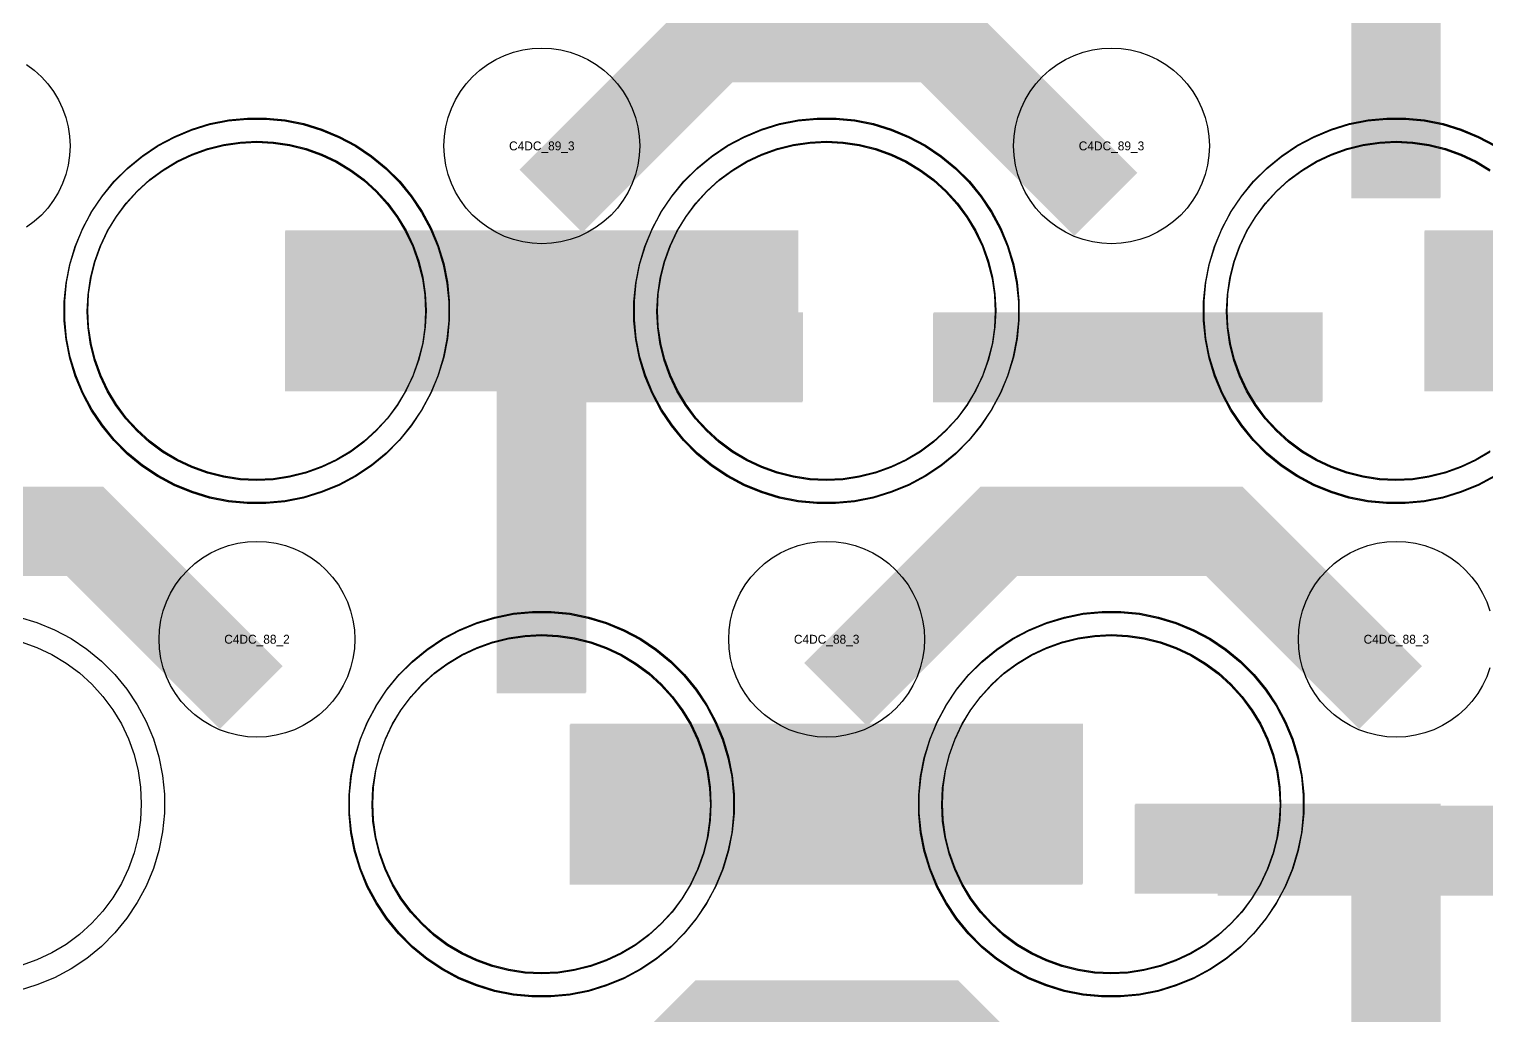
# Model space of a CAD drawing. Extents: x -11880 to 11880, y -14992 to 14992.
# Drawn here: x -11184 to -10774.6, y -2705.5 to -2428.4 of the extents above; entities that cross this region are included whole.
import ezdxf
from ezdxf.enums import TextEntityAlignment as Align

# ---------------------------------------------------------------- set-up
doc = ezdxf.new("R2010")
doc.units = 0
doc.header["$MEASUREMENT"] = 0
for name, color, linetype in [('GDS_775_DT_237', 138, 'CONTINUOUS'), ('RDL1_FS', 34, 'CONTINUOUS'), ('RDL_BS', 160, 'CONTINUOUS')]:
    doc.layers.add(name, color=color, linetype=linetype)

msp = doc.modelspace()

# ---------------------------------------------------------------- linework, layer by layer
at = {"layer": 'RDL1_FS', "color": 241, "true_color": 0xf7abae}
for points in [[(-11120.149, -2555.151), (-11124.806, -2554.922), (-11129.417, -2554.238), (-11133.94, -2553.106), (-11138.33, -2551.534), (-11142.544, -2549.542), (-11146.544, -2547.144), (-11150.289, -2544.366), (-11153.743, -2541.236), (-11156.873, -2537.782), (-11159.651, -2534.037), (-11162.049, -2530.037), (-11164.041, -2525.823), (-11165.613, -2521.433), (-11166.745, -2516.91), (-11167.429, -2512.299), (-11167.658, -2507.642), (-11167.429, -2502.985), (-11166.745, -2498.374), (-11165.613, -2493.851), (-11164.041, -2489.461), (-11162.049, -2485.247), (-11159.651, -2481.247), (-11156.873, -2477.502), (-11153.743, -2474.048), (-11150.289, -2470.918), (-11146.544, -2468.14), (-11142.544, -2465.742), (-11138.33, -2463.75), (-11133.94, -2462.178), (-11129.417, -2461.046), (-11124.806, -2460.362), (-11120.149, -2460.133), (-11115.492, -2460.362), (-11110.881, -2461.046), (-11106.358, -2462.178), (-11101.968, -2463.75), (-11097.754, -2465.742), (-11093.754, -2468.14), (-11090.009, -2470.918), (-11086.555, -2474.048), (-11083.425, -2477.502), (-11080.647, -2481.247), (-11078.249, -2485.247), (-11076.257, -2489.461), (-11074.685, -2493.851), (-11073.553, -2498.374), (-11072.869, -2502.985), (-11072.64, -2507.642), (-11072.869, -2512.299), (-11073.553, -2516.91), (-11074.685, -2521.433), (-11076.257, -2525.823), (-11078.249, -2530.037), (-11080.647, -2534.037), (-11083.425, -2537.782), (-11086.555, -2541.236), (-11090.009, -2544.366), (-11093.754, -2547.144), (-11097.754, -2549.542), (-11101.968, -2551.534), (-11106.358, -2553.106), (-11110.881, -2554.238), (-11115.492, -2554.922)], [(-10960.149, -2555.151), (-10964.806, -2554.922), (-10969.417, -2554.238), (-10973.94, -2553.106), (-10978.33, -2551.534), (-10982.544, -2549.542), (-10986.544, -2547.144), (-10990.289, -2544.366), (-10993.743, -2541.236), (-10996.873, -2537.782), (-10999.651, -2534.037), (-11002.049, -2530.037), (-11004.041, -2525.823), (-11005.613, -2521.433), (-11006.745, -2516.91), (-11007.429, -2512.299), (-11007.658, -2507.642), (-11007.429, -2502.985), (-11006.745, -2498.374), (-11005.613, -2493.851), (-11004.041, -2489.461), (-11002.049, -2485.247), (-10999.651, -2481.247), (-10996.873, -2477.502), (-10993.743, -2474.048), (-10990.289, -2470.918), (-10986.544, -2468.14), (-10982.544, -2465.742), (-10978.33, -2463.75), (-10973.94, -2462.178), (-10969.417, -2461.046), (-10964.806, -2460.362), (-10960.149, -2460.133), (-10955.492, -2460.362), (-10950.881, -2461.046), (-10946.358, -2462.178), (-10941.968, -2463.75), (-10937.754, -2465.742), (-10933.754, -2468.14), (-10930.009, -2470.918), (-10926.555, -2474.048), (-10923.425, -2477.502), (-10920.647, -2481.247), (-10918.249, -2485.247), (-10916.257, -2489.461), (-10914.685, -2493.851), (-10913.553, -2498.374), (-10912.869, -2502.985), (-10912.64, -2507.642), (-10912.869, -2512.299), (-10913.553, -2516.91), (-10914.685, -2521.433), (-10916.257, -2525.823), (-10918.249, -2530.037), (-10920.647, -2534.037), (-10923.425, -2537.782), (-10926.555, -2541.236), (-10930.009, -2544.366), (-10933.754, -2547.144), (-10937.754, -2549.542), (-10941.968, -2551.534), (-10946.358, -2553.106), (-10950.881, -2554.238), (-10955.492, -2554.922)], [(-11040.149, -2693.716), (-11044.806, -2693.487), (-11049.417, -2692.803), (-11053.94, -2691.671), (-11058.33, -2690.099), (-11062.544, -2688.107), (-11066.544, -2685.709), (-11070.289, -2682.931), (-11073.743, -2679.801), (-11076.873, -2676.347), (-11079.651, -2672.602), (-11082.049, -2668.602), (-11084.041, -2664.388), (-11085.613, -2659.998), (-11086.745, -2655.475), (-11087.429, -2650.864), (-11087.658, -2646.207), (-11087.429, -2641.55), (-11086.745, -2636.939), (-11085.613, -2632.416), (-11084.041, -2628.026), (-11082.049, -2623.812), (-11079.651, -2619.812), (-11076.873, -2616.067), (-11073.743, -2612.613), (-11070.289, -2609.483), (-11066.544, -2606.705), (-11062.544, -2604.307), (-11058.33, -2602.315), (-11053.94, -2600.743), (-11049.417, -2599.611), (-11044.806, -2598.927), (-11040.149, -2598.698), (-11035.492, -2598.927), (-11030.881, -2599.611), (-11026.358, -2600.743), (-11021.968, -2602.315), (-11017.754, -2604.307), (-11013.754, -2606.705), (-11010.009, -2609.483), (-11006.555, -2612.613), (-11003.425, -2616.067), (-11000.647, -2619.812), (-10998.249, -2623.812), (-10996.257, -2628.026), (-10994.685, -2632.416), (-10993.553, -2636.939), (-10992.869, -2641.55), (-10992.64, -2646.207), (-10992.869, -2650.864), (-10993.553, -2655.475), (-10994.685, -2659.998), (-10996.257, -2664.388), (-10998.249, -2668.602), (-11000.647, -2672.602), (-11003.425, -2676.347), (-11006.555, -2679.801), (-11010.009, -2682.931), (-11013.754, -2685.709), (-11017.754, -2688.107), (-11021.968, -2690.099), (-11026.358, -2691.671), (-11030.881, -2692.803), (-11035.492, -2693.487)], [(-10880.149, -2693.716), (-10884.806, -2693.487), (-10889.417, -2692.803), (-10893.94, -2691.671), (-10898.33, -2690.099), (-10902.544, -2688.107), (-10906.544, -2685.709), (-10910.289, -2682.931), (-10913.743, -2679.801), (-10916.873, -2676.347), (-10919.651, -2672.602), (-10922.049, -2668.602), (-10924.041, -2664.388), (-10925.613, -2659.998), (-10926.745, -2655.475), (-10927.429, -2650.864), (-10927.658, -2646.207), (-10927.429, -2641.55), (-10926.745, -2636.939), (-10925.613, -2632.416), (-10924.041, -2628.026), (-10922.049, -2623.812), (-10919.651, -2619.812), (-10916.873, -2616.067), (-10913.743, -2612.613), (-10910.289, -2609.483), (-10906.544, -2606.705), (-10902.544, -2604.307), (-10898.33, -2602.315), (-10893.94, -2600.743), (-10889.417, -2599.611), (-10884.806, -2598.927), (-10880.149, -2598.698), (-10875.492, -2598.927), (-10870.881, -2599.611), (-10866.358, -2600.743), (-10861.968, -2602.315), (-10857.754, -2604.307), (-10853.754, -2606.705), (-10850.009, -2609.483), (-10846.555, -2612.613), (-10843.425, -2616.067), (-10840.647, -2619.812), (-10838.249, -2623.812), (-10836.257, -2628.026), (-10834.685, -2632.416), (-10833.553, -2636.939), (-10832.869, -2641.55), (-10832.64, -2646.207), (-10832.869, -2650.864), (-10833.553, -2655.475), (-10834.685, -2659.998), (-10836.257, -2664.388), (-10838.249, -2668.602), (-10840.647, -2672.602), (-10843.425, -2676.347), (-10846.555, -2679.801), (-10850.009, -2682.931), (-10853.754, -2685.709), (-10857.754, -2688.107), (-10861.968, -2690.099), (-10866.358, -2691.671), (-10870.881, -2692.803), (-10875.492, -2693.487)]]:
    msp.add_lwpolyline(points, close=True, dxfattribs=at)
at = {"layer": 'RDL1_FS'}
for points in [[(-11120, -2554.869), (-11124.657, -2554.64), (-11129.268, -2553.956), (-11133.791, -2552.824), (-11138.181, -2551.252), (-11142.395, -2549.26), (-11146.395, -2546.862), (-11150.14, -2544.084), (-11153.594, -2540.954), (-11156.724, -2537.5), (-11159.502, -2533.755), (-11161.9, -2529.755), (-11163.892, -2525.541), (-11165.464, -2521.151), (-11166.596, -2516.628), (-11167.28, -2512.017), (-11167.509, -2507.36), (-11167.28, -2502.703), (-11166.596, -2498.092), (-11165.464, -2493.569), (-11163.892, -2489.179), (-11161.9, -2484.965), (-11159.502, -2480.965), (-11156.724, -2477.22), (-11153.594, -2473.766), (-11150.14, -2470.636), (-11146.395, -2467.858), (-11142.395, -2465.46), (-11138.181, -2463.468), (-11133.791, -2461.896), (-11129.268, -2460.764), (-11124.657, -2460.08), (-11120, -2459.851), (-11115.343, -2460.08), (-11110.732, -2460.764), (-11106.209, -2461.896), (-11101.819, -2463.468), (-11097.605, -2465.46), (-11093.605, -2467.858), (-11089.86, -2470.636), (-11086.406, -2473.766), (-11083.276, -2477.22), (-11080.498, -2480.965), (-11078.1, -2484.965), (-11076.108, -2489.179), (-11074.536, -2493.569), (-11073.404, -2498.092), (-11072.72, -2502.703), (-11072.491, -2507.36), (-11072.72, -2512.017), (-11073.404, -2516.628), (-11074.536, -2521.151), (-11076.108, -2525.541), (-11078.1, -2529.755), (-11080.498, -2533.755), (-11083.276, -2537.5), (-11086.406, -2540.954), (-11089.86, -2544.084), (-11093.605, -2546.862), (-11097.605, -2549.26), (-11101.819, -2551.252), (-11106.209, -2552.824), (-11110.732, -2553.956), (-11115.343, -2554.64)], [(-10960, -2554.869), (-10964.657, -2554.64), (-10969.268, -2553.956), (-10973.791, -2552.824), (-10978.181, -2551.252), (-10982.395, -2549.26), (-10986.395, -2546.862), (-10990.14, -2544.084), (-10993.594, -2540.954), (-10996.724, -2537.5), (-10999.502, -2533.755), (-11001.9, -2529.755), (-11003.892, -2525.541), (-11005.464, -2521.151), (-11006.596, -2516.628), (-11007.28, -2512.017), (-11007.509, -2507.36), (-11007.28, -2502.703), (-11006.596, -2498.092), (-11005.464, -2493.569), (-11003.892, -2489.179), (-11001.9, -2484.965), (-10999.502, -2480.965), (-10996.724, -2477.22), (-10993.594, -2473.766), (-10990.14, -2470.636), (-10986.395, -2467.858), (-10982.395, -2465.46), (-10978.181, -2463.468), (-10973.791, -2461.896), (-10969.268, -2460.764), (-10964.657, -2460.08), (-10960, -2459.851), (-10955.343, -2460.08), (-10950.732, -2460.764), (-10946.209, -2461.896), (-10941.819, -2463.468), (-10937.605, -2465.46), (-10933.605, -2467.858), (-10929.86, -2470.636), (-10926.406, -2473.766), (-10923.276, -2477.22), (-10920.498, -2480.965), (-10918.1, -2484.965), (-10916.108, -2489.179), (-10914.536, -2493.569), (-10913.404, -2498.092), (-10912.72, -2502.703), (-10912.491, -2507.36), (-10912.72, -2512.017), (-10913.404, -2516.628), (-10914.536, -2521.151), (-10916.108, -2525.541), (-10918.1, -2529.755), (-10920.498, -2533.755), (-10923.276, -2537.5), (-10926.406, -2540.954), (-10929.86, -2544.084), (-10933.605, -2546.862), (-10937.605, -2549.26), (-10941.819, -2551.252), (-10946.209, -2552.824), (-10950.732, -2553.956), (-10955.343, -2554.64)], [(-11040, -2693.434), (-11044.657, -2693.205), (-11049.268, -2692.521), (-11053.791, -2691.389), (-11058.181, -2689.817), (-11062.395, -2687.825), (-11066.395, -2685.427), (-11070.14, -2682.649), (-11073.594, -2679.519), (-11076.724, -2676.065), (-11079.502, -2672.32), (-11081.9, -2668.32), (-11083.892, -2664.106), (-11085.464, -2659.716), (-11086.596, -2655.193), (-11087.28, -2650.582), (-11087.509, -2645.925), (-11087.28, -2641.268), (-11086.596, -2636.657), (-11085.464, -2632.134), (-11083.892, -2627.744), (-11081.9, -2623.53), (-11079.502, -2619.53), (-11076.724, -2615.785), (-11073.594, -2612.331), (-11070.14, -2609.201), (-11066.395, -2606.423), (-11062.395, -2604.025), (-11058.181, -2602.033), (-11053.791, -2600.461), (-11049.268, -2599.329), (-11044.657, -2598.645), (-11040, -2598.416), (-11035.343, -2598.645), (-11030.732, -2599.329), (-11026.209, -2600.461), (-11021.819, -2602.033), (-11017.605, -2604.025), (-11013.605, -2606.423), (-11009.86, -2609.201), (-11006.406, -2612.331), (-11003.276, -2615.785), (-11000.498, -2619.53), (-10998.1, -2623.53), (-10996.108, -2627.744), (-10994.536, -2632.134), (-10993.404, -2636.657), (-10992.72, -2641.268), (-10992.491, -2645.925), (-10992.72, -2650.582), (-10993.404, -2655.193), (-10994.536, -2659.716), (-10996.108, -2664.106), (-10998.1, -2668.32), (-11000.498, -2672.32), (-11003.276, -2676.065), (-11006.406, -2679.519), (-11009.86, -2682.649), (-11013.605, -2685.427), (-11017.605, -2687.825), (-11021.819, -2689.817), (-11026.209, -2691.389), (-11030.732, -2692.521), (-11035.343, -2693.205)], [(-10880, -2693.434), (-10884.657, -2693.205), (-10889.268, -2692.521), (-10893.791, -2691.389), (-10898.181, -2689.817), (-10902.395, -2687.825), (-10906.395, -2685.427), (-10910.14, -2682.649), (-10913.594, -2679.519), (-10916.724, -2676.065), (-10919.502, -2672.32), (-10921.9, -2668.32), (-10923.892, -2664.106), (-10925.464, -2659.716), (-10926.596, -2655.193), (-10927.28, -2650.582), (-10927.509, -2645.925), (-10927.28, -2641.268), (-10926.596, -2636.657), (-10925.464, -2632.134), (-10923.892, -2627.744), (-10921.9, -2623.53), (-10919.502, -2619.53), (-10916.724, -2615.785), (-10913.594, -2612.331), (-10910.14, -2609.201), (-10906.395, -2606.423), (-10902.395, -2604.025), (-10898.181, -2602.033), (-10893.791, -2600.461), (-10889.268, -2599.329), (-10884.657, -2598.645), (-10880, -2598.416), (-10875.343, -2598.645), (-10870.732, -2599.329), (-10866.209, -2600.461), (-10861.819, -2602.033), (-10857.605, -2604.025), (-10853.605, -2606.423), (-10849.86, -2609.201), (-10846.406, -2612.331), (-10843.276, -2615.785), (-10840.498, -2619.53), (-10838.1, -2623.53), (-10836.108, -2627.744), (-10834.536, -2632.134), (-10833.404, -2636.657), (-10832.72, -2641.268), (-10832.491, -2645.925), (-10832.72, -2650.582), (-10833.404, -2655.193), (-10834.536, -2659.716), (-10836.108, -2664.106), (-10838.1, -2668.32), (-10840.498, -2672.32), (-10843.276, -2676.065), (-10846.406, -2679.519), (-10849.86, -2682.649), (-10853.605, -2685.427), (-10857.605, -2687.825), (-10861.819, -2689.817), (-10866.209, -2691.389), (-10870.732, -2692.521), (-10875.343, -2693.205)]]:
    msp.add_lwpolyline(points, close=True, dxfattribs=at)
at = {"layer": 'RDL1_FS', "color": 241, "true_color": 0xf7abae}
msp.add_lwpolyline([(-10773.754, -2547.144), (-10777.754, -2549.542), (-10781.968, -2551.534), (-10786.358, -2553.106), (-10790.881, -2554.238), (-10795.492, -2554.922), (-10800.149, -2555.151), (-10804.806, -2554.922), (-10809.417, -2554.238), (-10813.94, -2553.106), (-10818.33, -2551.534), (-10822.544, -2549.542), (-10826.544, -2547.144), (-10830.289, -2544.366), (-10833.743, -2541.236), (-10836.873, -2537.782), (-10839.651, -2534.037), (-10842.049, -2530.037), (-10844.041, -2525.823), (-10845.613, -2521.433), (-10846.745, -2516.91), (-10847.429, -2512.299), (-10847.658, -2507.642), (-10847.429, -2502.985), (-10846.745, -2498.374), (-10845.613, -2493.851), (-10844.041, -2489.461), (-10842.049, -2485.247), (-10839.651, -2481.247), (-10836.873, -2477.502), (-10833.743, -2474.048), (-10830.289, -2470.918), (-10826.544, -2468.14), (-10822.544, -2465.742), (-10818.33, -2463.75), (-10813.94, -2462.178), (-10809.417, -2461.046), (-10804.806, -2460.362), (-10800.149, -2460.133), (-10795.492, -2460.362), (-10790.881, -2461.046), (-10786.358, -2462.178), (-10781.968, -2463.75), (-10777.754, -2465.742), (-10773.754, -2468.14)], dxfattribs=at)
at = {"layer": 'RDL1_FS'}
for points in [[(-10773.605, -2546.862), (-10777.605, -2549.26), (-10781.819, -2551.252), (-10786.209, -2552.824), (-10790.732, -2553.956), (-10795.343, -2554.64), (-10800, -2554.869), (-10804.657, -2554.64), (-10809.268, -2553.956), (-10813.791, -2552.824), (-10818.181, -2551.252), (-10822.395, -2549.26), (-10826.395, -2546.862), (-10830.14, -2544.084), (-10833.594, -2540.954), (-10836.724, -2537.5), (-10839.502, -2533.755), (-10841.9, -2529.755), (-10843.892, -2525.541), (-10845.464, -2521.151), (-10846.596, -2516.628), (-10847.28, -2512.017), (-10847.509, -2507.36), (-10847.28, -2502.703), (-10846.596, -2498.092), (-10845.464, -2493.569), (-10843.892, -2489.179), (-10841.9, -2484.965), (-10839.502, -2480.965), (-10836.724, -2477.22), (-10833.594, -2473.766), (-10830.14, -2470.636), (-10826.395, -2467.858), (-10822.395, -2465.46), (-10818.181, -2463.468), (-10813.791, -2461.896), (-10809.268, -2460.764), (-10804.657, -2460.08), (-10800, -2459.851), (-10795.343, -2460.08), (-10790.732, -2460.764), (-10786.209, -2461.896), (-10781.819, -2463.468), (-10777.605, -2465.46), (-10773.605, -2467.858)], [(-11186.209, -2600.461), (-11181.819, -2602.033), (-11177.605, -2604.025), (-11173.605, -2606.423), (-11169.86, -2609.201), (-11166.406, -2612.331), (-11163.276, -2615.785), (-11160.498, -2619.53), (-11158.1, -2623.53), (-11156.108, -2627.744), (-11154.536, -2632.134), (-11153.404, -2636.657), (-11152.72, -2641.268), (-11152.491, -2645.925), (-11152.72, -2650.582), (-11153.404, -2655.193), (-11154.536, -2659.716), (-11156.108, -2664.106), (-11158.1, -2668.32), (-11160.498, -2672.32), (-11163.276, -2676.065), (-11166.406, -2679.519), (-11169.86, -2682.649), (-11173.605, -2685.427), (-11177.605, -2687.825), (-11181.819, -2689.817), (-11186.209, -2691.389)]]:
    msp.add_lwpolyline(points, dxfattribs=at)
at = {"layer": 'RDL1_FS', "color": 241, "true_color": 0xf7abae}
for points in [[(-11112.147, -2507.642, 45, 45, 0), (-11040.147, -2507.642, 45, 45, 0)], [(-11040.147, -2507.642, 45, 45, 0), (-10968.147, -2507.642, 45, 45, 0)], [(-10792.147, -2507.642, 45, 45, 0), (-10720.147, -2507.642, 45, 45, 0)], [(-11032.147, -2646.207, 45, 45, 0), (-10960.147, -2646.207, 45, 45, 0)], [(-10960.147, -2646.207, 45, 45, 0), (-10888.147, -2646.207, 45, 45, 0)]]:
    msp.add_lwpolyline(points, format="xyseb", dxfattribs=at)
at = {"layer": 'RDL1_FS'}
for points in [[(-11111.998, -2507.36, 45, 45, 0), (-11039.998, -2507.36, 45, 45, 0)], [(-11039.998, -2507.36, 45, 45, 0), (-10967.998, -2507.36, 45, 45, 0)], [(-10791.998, -2507.36, 45, 45, 0), (-10719.998, -2507.36, 45, 45, 0)], [(-11031.998, -2645.925, 45, 45, 0), (-10959.998, -2645.925, 45, 45, 0)], [(-10959.998, -2645.925, 45, 45, 0), (-10887.998, -2645.925, 45, 45, 0)]]:
    msp.add_lwpolyline(points, format="xyseb", dxfattribs=at)
at = {"layer": 'RDL_BS', "color": 241, "true_color": 0xf7abae}
for points in [[(-10800.149, -2475.859, 25, 25, 0), (-10800.149, -2369.082, 25, 25, 0)], [(-10800.149, -2475.859, 25, 25, 0), (-10800.149, -2369.082, 25, 25, 0)], [(-11040.149, -2614.957, 25, 25, 0), (-11040.149, -2508.18, 25, 25, 0)], [(-11040.149, -2614.957, 25, 25, 0), (-11040.149, -2508.18, 25, 25, 0)], [(-11052.649, -2520.68, 25, 25, 0), (-10987.982, -2520.68, 25, 25, 0)], [(-11052.649, -2520.68, 25, 25, 0), (-10966.816, -2520.68, 25, 25, 0)], [(-10930.133, -2520.655, 25, 25, 0), (-10820.868, -2520.655, 25, 25, 0)], [(-10800.149, -2752.984, 25, 25, 0), (-10800.149, -2646.207, 25, 25, 0)], [(-10800.149, -2752.984, 25, 25, 0), (-10800.149, -2646.207, 25, 25, 0)], [(-10787.649, -2658.707, 25, 25, 0), (-10873.482, -2658.707, 25, 25, 0)], [(-10787.649, -2658.707, 25, 25, 0), (-10852.316, -2658.707, 25, 25, 0)], [(-10850.133, -2659.22, 25, 25, 0), (-10740.868, -2659.22, 25, 25, 0)]]:
    msp.add_lwpolyline(points, format="xyseb", dxfattribs=at)
at = {"layer": 'RDL_BS'}
for points in [[(-10800, -2475.577, 25, 25, 0), (-10800, -2368.8, 25, 25, 0)], [(-10800, -2475.577, 25, 25, 0), (-10800, -2368.8, 25, 25, 0)], [(-11037.438, -2476.674, 25, 25, 0), (-10991.623, -2430.859, 25, 25, 0), (-10958.07, -2430.859, 25, 25, 0)], [(-10881.599, -2477.573, 25, 25, 0), (-10928.313, -2430.859, 25, 25, 0), (-10958.071, -2430.859, 25, 25, 0)], [(-11040, -2614.675, 25, 25, 0), (-11040, -2507.898, 25, 25, 0)], [(-11040, -2614.675, 25, 25, 0), (-11040, -2507.898, 25, 25, 0)], [(-11052.5, -2520.398, 25, 25, 0), (-10987.833, -2520.398, 25, 25, 0)], [(-11052.5, -2520.398, 25, 25, 0), (-10966.667, -2520.398, 25, 25, 0)], [(-10929.984, -2520.373, 25, 25, 0), (-10820.719, -2520.373, 25, 25, 0)], [(-11121.599, -2616.138, 25, 25, 0), (-11168.313, -2569.424, 25, 25, 0), (-11198.071, -2569.424, 25, 25, 0)], [(-10957.438, -2615.239, 25, 25, 0), (-10911.623, -2569.424, 25, 25, 0), (-10878.07, -2569.424, 25, 25, 0)], [(-10801.599, -2616.138, 25, 25, 0), (-10848.313, -2569.424, 25, 25, 0), (-10878.071, -2569.424, 25, 25, 0)], [(-10800, -2752.702, 25, 25, 0), (-10800, -2645.925, 25, 25, 0)], [(-10800, -2752.702, 25, 25, 0), (-10800, -2645.925, 25, 25, 0)], [(-10787.5, -2658.425, 25, 25, 0), (-10873.333, -2658.425, 25, 25, 0)], [(-10787.5, -2658.425, 25, 25, 0), (-10852.167, -2658.425, 25, 25, 0)], [(-10849.984, -2658.938, 25, 25, 0), (-10740.719, -2658.938, 25, 25, 0)], [(-11037.438, -2753.804, 25, 25, 0), (-10991.623, -2707.989, 25, 25, 0), (-10958.07, -2707.989, 25, 25, 0)], [(-10881.599, -2754.703, 25, 25, 0), (-10928.313, -2707.989, 25, 25, 0), (-10958.071, -2707.989, 25, 25, 0)]]:
    msp.add_lwpolyline(points, format="xyseb", dxfattribs=at)
for points in [[(-11040, -2488.666), (-11042.693, -2488.534), (-11045.365, -2488.138), (-11047.984, -2487.481), (-11050.519, -2486.574), (-11052.956, -2485.422), (-11055.28, -2484.029), (-11057.443, -2482.426), (-11059.442, -2480.614), (-11061.254, -2478.615), (-11062.857, -2476.452), (-11064.25, -2474.128), (-11065.402, -2471.691), (-11066.309, -2469.156), (-11066.966, -2466.537), (-11067.362, -2463.865), (-11067.494, -2461.172), (-11067.362, -2458.479), (-11066.966, -2455.807), (-11066.309, -2453.188), (-11065.402, -2450.653), (-11064.25, -2448.216), (-11062.857, -2445.892), (-11061.254, -2443.729), (-11059.442, -2441.73), (-11057.443, -2439.918), (-11055.28, -2438.315), (-11052.956, -2436.922), (-11050.519, -2435.77), (-11047.984, -2434.863), (-11045.365, -2434.206), (-11042.693, -2433.81), (-11040, -2433.678), (-11037.307, -2433.81), (-11034.635, -2434.206), (-11032.016, -2434.863), (-11029.481, -2435.77), (-11027.044, -2436.922), (-11024.72, -2438.315), (-11022.557, -2439.918), (-11020.558, -2441.73), (-11018.746, -2443.729), (-11017.143, -2445.892), (-11015.75, -2448.216), (-11014.598, -2450.653), (-11013.691, -2453.188), (-11013.034, -2455.807), (-11012.638, -2458.479), (-11012.506, -2461.172), (-11012.638, -2463.865), (-11013.034, -2466.537), (-11013.691, -2469.156), (-11014.598, -2471.691), (-11015.75, -2474.128), (-11017.143, -2476.452), (-11018.746, -2478.615), (-11020.558, -2480.614), (-11022.557, -2482.426), (-11024.72, -2484.029), (-11027.044, -2485.422), (-11029.481, -2486.574), (-11032.016, -2487.481), (-11034.635, -2488.138), (-11037.307, -2488.534)], [(-10880, -2488.666), (-10882.693, -2488.534), (-10885.365, -2488.138), (-10887.984, -2487.481), (-10890.519, -2486.574), (-10892.956, -2485.422), (-10895.28, -2484.029), (-10897.443, -2482.426), (-10899.442, -2480.614), (-10901.254, -2478.615), (-10902.857, -2476.452), (-10904.25, -2474.128), (-10905.402, -2471.691), (-10906.309, -2469.156), (-10906.966, -2466.537), (-10907.362, -2463.865), (-10907.494, -2461.172), (-10907.362, -2458.479), (-10906.966, -2455.807), (-10906.309, -2453.188), (-10905.402, -2450.653), (-10904.25, -2448.216), (-10902.857, -2445.892), (-10901.254, -2443.729), (-10899.442, -2441.73), (-10897.443, -2439.918), (-10895.28, -2438.315), (-10892.956, -2436.922), (-10890.519, -2435.77), (-10887.984, -2434.863), (-10885.365, -2434.206), (-10882.693, -2433.81), (-10880, -2433.678), (-10877.307, -2433.81), (-10874.635, -2434.206), (-10872.016, -2434.863), (-10869.481, -2435.77), (-10867.044, -2436.922), (-10864.72, -2438.315), (-10862.557, -2439.918), (-10860.558, -2441.73), (-10858.746, -2443.729), (-10857.143, -2445.892), (-10855.75, -2448.216), (-10854.598, -2450.653), (-10853.691, -2453.188), (-10853.034, -2455.807), (-10852.638, -2458.479), (-10852.506, -2461.172), (-10852.638, -2463.865), (-10853.034, -2466.537), (-10853.691, -2469.156), (-10854.598, -2471.691), (-10855.75, -2474.128), (-10857.143, -2476.452), (-10858.746, -2478.615), (-10860.558, -2480.614), (-10862.557, -2482.426), (-10864.72, -2484.029), (-10867.044, -2485.422), (-10869.481, -2486.574), (-10872.016, -2487.481), (-10874.635, -2488.138), (-10877.307, -2488.534)], [(-11122.644, -2561.36), (-11127.938, -2560.843), (-11133.165, -2559.797), (-11138.205, -2558.266), (-11143.115, -2556.235), (-11147.777, -2553.743), (-11152.191, -2550.796), (-11156.292, -2547.434), (-11160.074, -2543.652), (-11163.436, -2539.551), (-11166.383, -2535.137), (-11168.875, -2530.475), (-11170.906, -2525.565), (-11172.437, -2520.525), (-11173.483, -2515.298), (-11174, -2510.004), (-11174, -2504.716), (-11173.483, -2499.422), (-11172.437, -2494.195), (-11170.906, -2489.155), (-11168.875, -2484.245), (-11166.383, -2479.583), (-11163.436, -2475.169), (-11160.074, -2471.068), (-11156.292, -2467.286), (-11152.191, -2463.924), (-11147.777, -2460.977), (-11143.115, -2458.485), (-11138.205, -2456.454), (-11133.165, -2454.923), (-11127.938, -2453.877), (-11122.644, -2453.36), (-11117.356, -2453.36), (-11112.062, -2453.877), (-11106.835, -2454.923), (-11101.795, -2456.454), (-11096.885, -2458.485), (-11092.223, -2460.977), (-11087.809, -2463.924), (-11083.708, -2467.286), (-11079.926, -2471.068), (-11076.564, -2475.169), (-11073.617, -2479.583), (-11071.125, -2484.245), (-11069.094, -2489.155), (-11067.563, -2494.195), (-11066.517, -2499.422), (-11066, -2504.716), (-11066, -2510.004), (-11066.517, -2515.298), (-11067.563, -2520.525), (-11069.094, -2525.565), (-11071.125, -2530.475), (-11073.617, -2535.137), (-11076.564, -2539.551), (-11079.926, -2543.652), (-11083.708, -2547.434), (-11087.809, -2550.796), (-11092.223, -2553.743), (-11096.885, -2556.235), (-11101.795, -2558.266), (-11106.835, -2559.797), (-11112.062, -2560.843), (-11117.356, -2561.36)], [(-10962.644, -2561.36), (-10967.938, -2560.843), (-10973.165, -2559.797), (-10978.205, -2558.266), (-10983.115, -2556.235), (-10987.777, -2553.743), (-10992.191, -2550.796), (-10996.292, -2547.434), (-11000.074, -2543.652), (-11003.436, -2539.551), (-11006.383, -2535.137), (-11008.875, -2530.475), (-11010.906, -2525.565), (-11012.437, -2520.525), (-11013.483, -2515.298), (-11014, -2510.004), (-11014, -2504.716), (-11013.483, -2499.422), (-11012.437, -2494.195), (-11010.906, -2489.155), (-11008.875, -2484.245), (-11006.383, -2479.583), (-11003.436, -2475.169), (-11000.074, -2471.068), (-10996.292, -2467.286), (-10992.191, -2463.924), (-10987.777, -2460.977), (-10983.115, -2458.485), (-10978.205, -2456.454), (-10973.165, -2454.923), (-10967.938, -2453.877), (-10962.644, -2453.36), (-10957.356, -2453.36), (-10952.062, -2453.877), (-10946.835, -2454.923), (-10941.795, -2456.454), (-10936.885, -2458.485), (-10932.223, -2460.977), (-10927.809, -2463.924), (-10923.708, -2467.286), (-10919.926, -2471.068), (-10916.564, -2475.169), (-10913.617, -2479.583), (-10911.125, -2484.245), (-10909.094, -2489.155), (-10907.563, -2494.195), (-10906.517, -2499.422), (-10906, -2504.716), (-10906, -2510.004), (-10906.517, -2515.298), (-10907.563, -2520.525), (-10909.094, -2525.565), (-10911.125, -2530.475), (-10913.617, -2535.137), (-10916.564, -2539.551), (-10919.926, -2543.652), (-10923.708, -2547.434), (-10927.809, -2550.796), (-10932.223, -2553.743), (-10936.885, -2556.235), (-10941.795, -2558.266), (-10946.835, -2559.797), (-10952.062, -2560.843), (-10957.356, -2561.36)], [(-11120, -2627.231), (-11122.693, -2627.099), (-11125.365, -2626.703), (-11127.984, -2626.046), (-11130.519, -2625.139), (-11132.956, -2623.987), (-11135.28, -2622.594), (-11137.443, -2620.991), (-11139.442, -2619.179), (-11141.254, -2617.18), (-11142.857, -2615.017), (-11144.25, -2612.693), (-11145.402, -2610.256), (-11146.309, -2607.721), (-11146.966, -2605.102), (-11147.362, -2602.43), (-11147.494, -2599.737), (-11147.362, -2597.044), (-11146.966, -2594.372), (-11146.309, -2591.753), (-11145.402, -2589.218), (-11144.25, -2586.781), (-11142.857, -2584.457), (-11141.254, -2582.294), (-11139.442, -2580.295), (-11137.443, -2578.483), (-11135.28, -2576.88), (-11132.956, -2575.487), (-11130.519, -2574.335), (-11127.984, -2573.428), (-11125.365, -2572.771), (-11122.693, -2572.375), (-11120, -2572.243), (-11117.307, -2572.375), (-11114.635, -2572.771), (-11112.016, -2573.428), (-11109.481, -2574.335), (-11107.044, -2575.487), (-11104.72, -2576.88), (-11102.557, -2578.483), (-11100.558, -2580.295), (-11098.746, -2582.294), (-11097.143, -2584.457), (-11095.75, -2586.781), (-11094.598, -2589.218), (-11093.691, -2591.753), (-11093.034, -2594.372), (-11092.638, -2597.044), (-11092.506, -2599.737), (-11092.638, -2602.43), (-11093.034, -2605.102), (-11093.691, -2607.721), (-11094.598, -2610.256), (-11095.75, -2612.693), (-11097.143, -2615.017), (-11098.746, -2617.18), (-11100.558, -2619.179), (-11102.557, -2620.991), (-11104.72, -2622.594), (-11107.044, -2623.987), (-11109.481, -2625.139), (-11112.016, -2626.046), (-11114.635, -2626.703), (-11117.307, -2627.099)], [(-10960, -2627.231), (-10962.693, -2627.099), (-10965.365, -2626.703), (-10967.984, -2626.046), (-10970.519, -2625.139), (-10972.956, -2623.987), (-10975.28, -2622.594), (-10977.443, -2620.991), (-10979.442, -2619.179), (-10981.254, -2617.18), (-10982.857, -2615.017), (-10984.25, -2612.693), (-10985.402, -2610.256), (-10986.309, -2607.721), (-10986.966, -2605.102), (-10987.362, -2602.43), (-10987.494, -2599.737), (-10987.362, -2597.044), (-10986.966, -2594.372), (-10986.309, -2591.753), (-10985.402, -2589.218), (-10984.25, -2586.781), (-10982.857, -2584.457), (-10981.254, -2582.294), (-10979.442, -2580.295), (-10977.443, -2578.483), (-10975.28, -2576.88), (-10972.956, -2575.487), (-10970.519, -2574.335), (-10967.984, -2573.428), (-10965.365, -2572.771), (-10962.693, -2572.375), (-10960, -2572.243), (-10957.307, -2572.375), (-10954.635, -2572.771), (-10952.016, -2573.428), (-10949.481, -2574.335), (-10947.044, -2575.487), (-10944.72, -2576.88), (-10942.557, -2578.483), (-10940.558, -2580.295), (-10938.746, -2582.294), (-10937.143, -2584.457), (-10935.75, -2586.781), (-10934.598, -2589.218), (-10933.691, -2591.753), (-10933.034, -2594.372), (-10932.638, -2597.044), (-10932.506, -2599.737), (-10932.638, -2602.43), (-10933.034, -2605.102), (-10933.691, -2607.721), (-10934.598, -2610.256), (-10935.75, -2612.693), (-10937.143, -2615.017), (-10938.746, -2617.18), (-10940.558, -2619.179), (-10942.557, -2620.991), (-10944.72, -2622.594), (-10947.044, -2623.987), (-10949.481, -2625.139), (-10952.016, -2626.046), (-10954.635, -2626.703), (-10957.307, -2627.099)], [(-11042.644, -2699.925), (-11047.938, -2699.408), (-11053.165, -2698.362), (-11058.205, -2696.831), (-11063.115, -2694.8), (-11067.777, -2692.308), (-11072.191, -2689.361), (-11076.292, -2685.999), (-11080.074, -2682.217), (-11083.436, -2678.116), (-11086.383, -2673.702), (-11088.875, -2669.04), (-11090.906, -2664.13), (-11092.437, -2659.09), (-11093.483, -2653.863), (-11094, -2648.569), (-11094, -2643.281), (-11093.483, -2637.987), (-11092.437, -2632.76), (-11090.906, -2627.72), (-11088.875, -2622.81), (-11086.383, -2618.148), (-11083.436, -2613.734), (-11080.074, -2609.633), (-11076.292, -2605.851), (-11072.191, -2602.489), (-11067.777, -2599.542), (-11063.115, -2597.05), (-11058.205, -2595.019), (-11053.165, -2593.488), (-11047.938, -2592.442), (-11042.644, -2591.925), (-11037.356, -2591.925), (-11032.062, -2592.442), (-11026.835, -2593.488), (-11021.795, -2595.019), (-11016.885, -2597.05), (-11012.223, -2599.542), (-11007.809, -2602.489), (-11003.708, -2605.851), (-10999.926, -2609.633), (-10996.564, -2613.734), (-10993.617, -2618.148), (-10991.125, -2622.81), (-10989.094, -2627.72), (-10987.563, -2632.76), (-10986.517, -2637.987), (-10986, -2643.281), (-10986, -2648.569), (-10986.517, -2653.863), (-10987.563, -2659.09), (-10989.094, -2664.13), (-10991.125, -2669.04), (-10993.617, -2673.702), (-10996.564, -2678.116), (-10999.926, -2682.217), (-11003.708, -2685.999), (-11007.809, -2689.361), (-11012.223, -2692.308), (-11016.885, -2694.8), (-11021.795, -2696.831), (-11026.835, -2698.362), (-11032.062, -2699.408), (-11037.356, -2699.925)], [(-10882.644, -2699.925), (-10887.938, -2699.408), (-10893.165, -2698.362), (-10898.205, -2696.831), (-10903.115, -2694.8), (-10907.777, -2692.308), (-10912.191, -2689.361), (-10916.292, -2685.999), (-10920.074, -2682.217), (-10923.436, -2678.116), (-10926.383, -2673.702), (-10928.875, -2669.04), (-10930.906, -2664.13), (-10932.437, -2659.09), (-10933.483, -2653.863), (-10934, -2648.569), (-10934, -2643.281), (-10933.483, -2637.987), (-10932.437, -2632.76), (-10930.906, -2627.72), (-10928.875, -2622.81), (-10926.383, -2618.148), (-10923.436, -2613.734), (-10920.074, -2609.633), (-10916.292, -2605.851), (-10912.191, -2602.489), (-10907.777, -2599.542), (-10903.115, -2597.05), (-10898.205, -2595.019), (-10893.165, -2593.488), (-10887.938, -2592.442), (-10882.644, -2591.925), (-10877.356, -2591.925), (-10872.062, -2592.442), (-10866.835, -2593.488), (-10861.795, -2595.019), (-10856.885, -2597.05), (-10852.223, -2599.542), (-10847.809, -2602.489), (-10843.708, -2605.851), (-10839.926, -2609.633), (-10836.564, -2613.734), (-10833.617, -2618.148), (-10831.125, -2622.81), (-10829.094, -2627.72), (-10827.563, -2632.76), (-10826.517, -2637.987), (-10826, -2643.281), (-10826, -2648.569), (-10826.517, -2653.863), (-10827.563, -2659.09), (-10829.094, -2664.13), (-10831.125, -2669.04), (-10833.617, -2673.702), (-10836.564, -2678.116), (-10839.926, -2682.217), (-10843.708, -2685.999), (-10847.809, -2689.361), (-10852.223, -2692.308), (-10856.885, -2694.8), (-10861.795, -2696.831), (-10866.835, -2698.362), (-10872.062, -2699.408), (-10877.356, -2699.925)]]:
    msp.add_lwpolyline(points, close=True, dxfattribs=at)
for points in [[(-11184.72, -2438.315), (-11182.557, -2439.918), (-11180.558, -2441.73), (-11178.746, -2443.729), (-11177.143, -2445.892), (-11175.75, -2448.216), (-11174.598, -2450.653), (-11173.691, -2453.188), (-11173.034, -2455.807), (-11172.638, -2458.479), (-11172.506, -2461.172), (-11172.638, -2463.865), (-11173.034, -2466.537), (-11173.691, -2469.156), (-11174.598, -2471.691), (-11175.75, -2474.128), (-11177.143, -2476.452), (-11178.746, -2478.615), (-11180.558, -2480.614), (-11182.557, -2482.426), (-11184.72, -2484.029)], [(-10772.223, -2553.743), (-10776.885, -2556.235), (-10781.795, -2558.266), (-10786.835, -2559.797), (-10792.062, -2560.843), (-10797.356, -2561.36), (-10802.644, -2561.36), (-10807.938, -2560.843), (-10813.165, -2559.797), (-10818.205, -2558.266), (-10823.115, -2556.235), (-10827.777, -2553.743), (-10832.191, -2550.796), (-10836.292, -2547.434), (-10840.074, -2543.652), (-10843.436, -2539.551), (-10846.383, -2535.137), (-10848.875, -2530.475), (-10850.906, -2525.565), (-10852.437, -2520.525), (-10853.483, -2515.298), (-10854, -2510.004), (-10854, -2504.716), (-10853.483, -2499.422), (-10852.437, -2494.195), (-10850.906, -2489.155), (-10848.875, -2484.245), (-10846.383, -2479.583), (-10843.436, -2475.169), (-10840.074, -2471.068), (-10836.292, -2467.286), (-10832.191, -2463.924), (-10827.777, -2460.977), (-10823.115, -2458.485), (-10818.205, -2456.454), (-10813.165, -2454.923), (-10807.938, -2453.877), (-10802.644, -2453.36), (-10797.356, -2453.36), (-10792.062, -2453.877), (-10786.835, -2454.923), (-10781.795, -2456.454), (-10776.885, -2458.485), (-10772.223, -2460.977)], [(-10773.691, -2607.721), (-10774.598, -2610.256), (-10775.75, -2612.693), (-10777.143, -2615.017), (-10778.746, -2617.18), (-10780.558, -2619.179), (-10782.557, -2620.991), (-10784.72, -2622.594), (-10787.044, -2623.987), (-10789.481, -2625.139), (-10792.016, -2626.046), (-10794.635, -2626.703), (-10797.307, -2627.099), (-10800, -2627.231), (-10802.693, -2627.099), (-10805.365, -2626.703), (-10807.984, -2626.046), (-10810.519, -2625.139), (-10812.956, -2623.987), (-10815.28, -2622.594), (-10817.443, -2620.991), (-10819.442, -2619.179), (-10821.254, -2617.18), (-10822.857, -2615.017), (-10824.25, -2612.693), (-10825.402, -2610.256), (-10826.309, -2607.721), (-10826.966, -2605.102), (-10827.362, -2602.43), (-10827.494, -2599.737), (-10827.362, -2597.044), (-10826.966, -2594.372), (-10826.309, -2591.753), (-10825.402, -2589.218), (-10824.25, -2586.781), (-10822.857, -2584.457), (-10821.254, -2582.294), (-10819.442, -2580.295), (-10817.443, -2578.483), (-10815.28, -2576.88), (-10812.956, -2575.487), (-10810.519, -2574.335), (-10807.984, -2573.428), (-10805.365, -2572.771), (-10802.693, -2572.375), (-10800, -2572.243), (-10797.307, -2572.375), (-10794.635, -2572.771), (-10792.016, -2573.428), (-10789.481, -2574.335), (-10787.044, -2575.487), (-10784.72, -2576.88), (-10782.557, -2578.483), (-10780.558, -2580.295), (-10778.746, -2582.294), (-10777.143, -2584.457), (-10775.75, -2586.781), (-10774.598, -2589.218), (-10773.691, -2591.753)], [(-11186.835, -2593.488), (-11181.795, -2595.019), (-11176.885, -2597.05), (-11172.223, -2599.542), (-11167.809, -2602.489), (-11163.708, -2605.851), (-11159.926, -2609.633), (-11156.564, -2613.734), (-11153.617, -2618.148), (-11151.125, -2622.81), (-11149.094, -2627.72), (-11147.563, -2632.76), (-11146.517, -2637.987), (-11146, -2643.281), (-11146, -2648.569), (-11146.517, -2653.863), (-11147.563, -2659.09), (-11149.094, -2664.13), (-11151.125, -2669.04), (-11153.617, -2673.702), (-11156.564, -2678.116), (-11159.926, -2682.217), (-11163.708, -2685.999), (-11167.809, -2689.361), (-11172.223, -2692.308), (-11176.885, -2694.8), (-11181.795, -2696.831), (-11186.835, -2698.362)]]:
    msp.add_lwpolyline(points, dxfattribs=at)
at = {"layer": 'RDL_BS', "color": 241, "true_color": 0xf7abae}
for points in [[(-11122.793, -2561.642), (-11128.087, -2561.125), (-11133.314, -2560.079), (-11138.354, -2558.548), (-11143.264, -2556.517), (-11147.926, -2554.025), (-11152.34, -2551.078), (-11156.441, -2547.716), (-11160.223, -2543.934), (-11163.585, -2539.833), (-11166.532, -2535.419), (-11169.024, -2530.757), (-11171.055, -2525.847), (-11172.586, -2520.807), (-11173.632, -2515.58), (-11174.149, -2510.286), (-11174.149, -2504.998), (-11173.632, -2499.704), (-11172.586, -2494.477), (-11171.055, -2489.437), (-11169.024, -2484.527), (-11166.532, -2479.865), (-11163.585, -2475.451), (-11160.223, -2471.35), (-11156.441, -2467.568), (-11152.34, -2464.206), (-11147.926, -2461.259), (-11143.264, -2458.767), (-11138.354, -2456.736), (-11133.314, -2455.205), (-11128.087, -2454.159), (-11122.793, -2453.642), (-11117.505, -2453.642), (-11112.211, -2454.159), (-11106.984, -2455.205), (-11101.944, -2456.736), (-11097.034, -2458.767), (-11092.372, -2461.259), (-11087.958, -2464.206), (-11083.857, -2467.568), (-11080.075, -2471.35), (-11076.713, -2475.451), (-11073.766, -2479.865), (-11071.274, -2484.527), (-11069.243, -2489.437), (-11067.712, -2494.477), (-11066.666, -2499.704), (-11066.149, -2504.998), (-11066.149, -2510.286), (-11066.666, -2515.58), (-11067.712, -2520.807), (-11069.243, -2525.847), (-11071.274, -2530.757), (-11073.766, -2535.419), (-11076.713, -2539.833), (-11080.075, -2543.934), (-11083.857, -2547.716), (-11087.958, -2551.078), (-11092.372, -2554.025), (-11097.034, -2556.517), (-11101.944, -2558.548), (-11106.984, -2560.079), (-11112.211, -2561.125), (-11117.505, -2561.642)], [(-10962.793, -2561.642), (-10968.087, -2561.125), (-10973.314, -2560.079), (-10978.354, -2558.548), (-10983.264, -2556.517), (-10987.926, -2554.025), (-10992.34, -2551.078), (-10996.441, -2547.716), (-11000.223, -2543.934), (-11003.585, -2539.833), (-11006.532, -2535.419), (-11009.024, -2530.757), (-11011.055, -2525.847), (-11012.586, -2520.807), (-11013.632, -2515.58), (-11014.149, -2510.286), (-11014.149, -2504.998), (-11013.632, -2499.704), (-11012.586, -2494.477), (-11011.055, -2489.437), (-11009.024, -2484.527), (-11006.532, -2479.865), (-11003.585, -2475.451), (-11000.223, -2471.35), (-10996.441, -2467.568), (-10992.34, -2464.206), (-10987.926, -2461.259), (-10983.264, -2458.767), (-10978.354, -2456.736), (-10973.314, -2455.205), (-10968.087, -2454.159), (-10962.793, -2453.642), (-10957.505, -2453.642), (-10952.211, -2454.159), (-10946.984, -2455.205), (-10941.944, -2456.736), (-10937.034, -2458.767), (-10932.372, -2461.259), (-10927.958, -2464.206), (-10923.857, -2467.568), (-10920.075, -2471.35), (-10916.713, -2475.451), (-10913.766, -2479.865), (-10911.274, -2484.527), (-10909.243, -2489.437), (-10907.712, -2494.477), (-10906.666, -2499.704), (-10906.149, -2504.998), (-10906.149, -2510.286), (-10906.666, -2515.58), (-10907.712, -2520.807), (-10909.243, -2525.847), (-10911.274, -2530.757), (-10913.766, -2535.419), (-10916.713, -2539.833), (-10920.075, -2543.934), (-10923.857, -2547.716), (-10927.958, -2551.078), (-10932.372, -2554.025), (-10937.034, -2556.517), (-10941.944, -2558.548), (-10946.984, -2560.079), (-10952.211, -2561.125), (-10957.505, -2561.642)], [(-11042.793, -2700.207), (-11048.087, -2699.69), (-11053.314, -2698.644), (-11058.354, -2697.113), (-11063.264, -2695.082), (-11067.926, -2692.59), (-11072.34, -2689.643), (-11076.441, -2686.281), (-11080.223, -2682.499), (-11083.585, -2678.398), (-11086.532, -2673.984), (-11089.024, -2669.322), (-11091.055, -2664.412), (-11092.586, -2659.372), (-11093.632, -2654.145), (-11094.149, -2648.851), (-11094.149, -2643.563), (-11093.632, -2638.269), (-11092.586, -2633.042), (-11091.055, -2628.002), (-11089.024, -2623.092), (-11086.532, -2618.43), (-11083.585, -2614.016), (-11080.223, -2609.915), (-11076.441, -2606.133), (-11072.34, -2602.771), (-11067.926, -2599.824), (-11063.264, -2597.332), (-11058.354, -2595.301), (-11053.314, -2593.77), (-11048.087, -2592.724), (-11042.793, -2592.207), (-11037.505, -2592.207), (-11032.211, -2592.724), (-11026.984, -2593.77), (-11021.944, -2595.301), (-11017.034, -2597.332), (-11012.372, -2599.824), (-11007.958, -2602.771), (-11003.857, -2606.133), (-11000.075, -2609.915), (-10996.713, -2614.016), (-10993.766, -2618.43), (-10991.274, -2623.092), (-10989.243, -2628.002), (-10987.712, -2633.042), (-10986.666, -2638.269), (-10986.149, -2643.563), (-10986.149, -2648.851), (-10986.666, -2654.145), (-10987.712, -2659.372), (-10989.243, -2664.412), (-10991.274, -2669.322), (-10993.766, -2673.984), (-10996.713, -2678.398), (-11000.075, -2682.499), (-11003.857, -2686.281), (-11007.958, -2689.643), (-11012.372, -2692.59), (-11017.034, -2695.082), (-11021.944, -2697.113), (-11026.984, -2698.644), (-11032.211, -2699.69), (-11037.505, -2700.207)], [(-10882.793, -2700.207), (-10888.087, -2699.69), (-10893.314, -2698.644), (-10898.354, -2697.113), (-10903.264, -2695.082), (-10907.926, -2692.59), (-10912.34, -2689.643), (-10916.441, -2686.281), (-10920.223, -2682.499), (-10923.585, -2678.398), (-10926.532, -2673.984), (-10929.024, -2669.322), (-10931.055, -2664.412), (-10932.586, -2659.372), (-10933.632, -2654.145), (-10934.149, -2648.851), (-10934.149, -2643.563), (-10933.632, -2638.269), (-10932.586, -2633.042), (-10931.055, -2628.002), (-10929.024, -2623.092), (-10926.532, -2618.43), (-10923.585, -2614.016), (-10920.223, -2609.915), (-10916.441, -2606.133), (-10912.34, -2602.771), (-10907.926, -2599.824), (-10903.264, -2597.332), (-10898.354, -2595.301), (-10893.314, -2593.77), (-10888.087, -2592.724), (-10882.793, -2592.207), (-10877.505, -2592.207), (-10872.211, -2592.724), (-10866.984, -2593.77), (-10861.944, -2595.301), (-10857.034, -2597.332), (-10852.372, -2599.824), (-10847.958, -2602.771), (-10843.857, -2606.133), (-10840.075, -2609.915), (-10836.713, -2614.016), (-10833.766, -2618.43), (-10831.274, -2623.092), (-10829.243, -2628.002), (-10827.712, -2633.042), (-10826.666, -2638.269), (-10826.149, -2643.563), (-10826.149, -2648.851), (-10826.666, -2654.145), (-10827.712, -2659.372), (-10829.243, -2664.412), (-10831.274, -2669.322), (-10833.766, -2673.984), (-10836.713, -2678.398), (-10840.075, -2682.499), (-10843.857, -2686.281), (-10847.958, -2689.643), (-10852.372, -2692.59), (-10857.034, -2695.082), (-10861.944, -2697.113), (-10866.984, -2698.644), (-10872.211, -2699.69), (-10877.505, -2700.207)]]:
    msp.add_lwpolyline(points, close=True, dxfattribs=at)
msp.add_lwpolyline([(-10772.372, -2554.025), (-10777.034, -2556.517), (-10781.944, -2558.548), (-10786.984, -2560.079), (-10792.211, -2561.125), (-10797.505, -2561.642), (-10802.793, -2561.642), (-10808.087, -2561.125), (-10813.314, -2560.079), (-10818.354, -2558.548), (-10823.264, -2556.517), (-10827.926, -2554.025), (-10832.34, -2551.078), (-10836.441, -2547.716), (-10840.223, -2543.934), (-10843.585, -2539.833), (-10846.532, -2535.419), (-10849.024, -2530.757), (-10851.055, -2525.847), (-10852.586, -2520.807), (-10853.632, -2515.58), (-10854.149, -2510.286), (-10854.149, -2504.998), (-10853.632, -2499.704), (-10852.586, -2494.477), (-10851.055, -2489.437), (-10849.024, -2484.527), (-10846.532, -2479.865), (-10843.585, -2475.451), (-10840.223, -2471.35), (-10836.441, -2467.568), (-10832.34, -2464.206), (-10827.926, -2461.259), (-10823.264, -2458.767), (-10818.354, -2456.736), (-10813.314, -2455.205), (-10808.087, -2454.159), (-10802.793, -2453.642), (-10797.505, -2453.642), (-10792.211, -2454.159), (-10786.984, -2455.205), (-10781.944, -2456.736), (-10777.034, -2458.767), (-10772.372, -2461.259)], dxfattribs=at)

# ---------------------------------------------------------------- texts
at = {"layer": 'GDS_775_DT_237'}
for s, p in [('C4DC_89_3', (-11040, -2461.172)), ('C4DC_89_3', (-11040, -2461.172)), ('C4DC_89_3', (-10880, -2461.172)), ('C4DC_89_3', (-10880, -2461.172)), ('C4DC_88_2', (-11120, -2599.737)), ('C4DC_88_2', (-11120, -2599.737)), ('C4DC_88_3', (-10960, -2599.737)), ('C4DC_88_3', (-10960, -2599.737)), ('C4DC_88_3', (-10800, -2599.737)), ('C4DC_88_3', (-10800, -2599.737))]:
    msp.add_text(s, height=2.5, dxfattribs=at).set_placement(p, align=Align.MIDDLE_CENTER)

doc.saveas('drawing.dxf')
